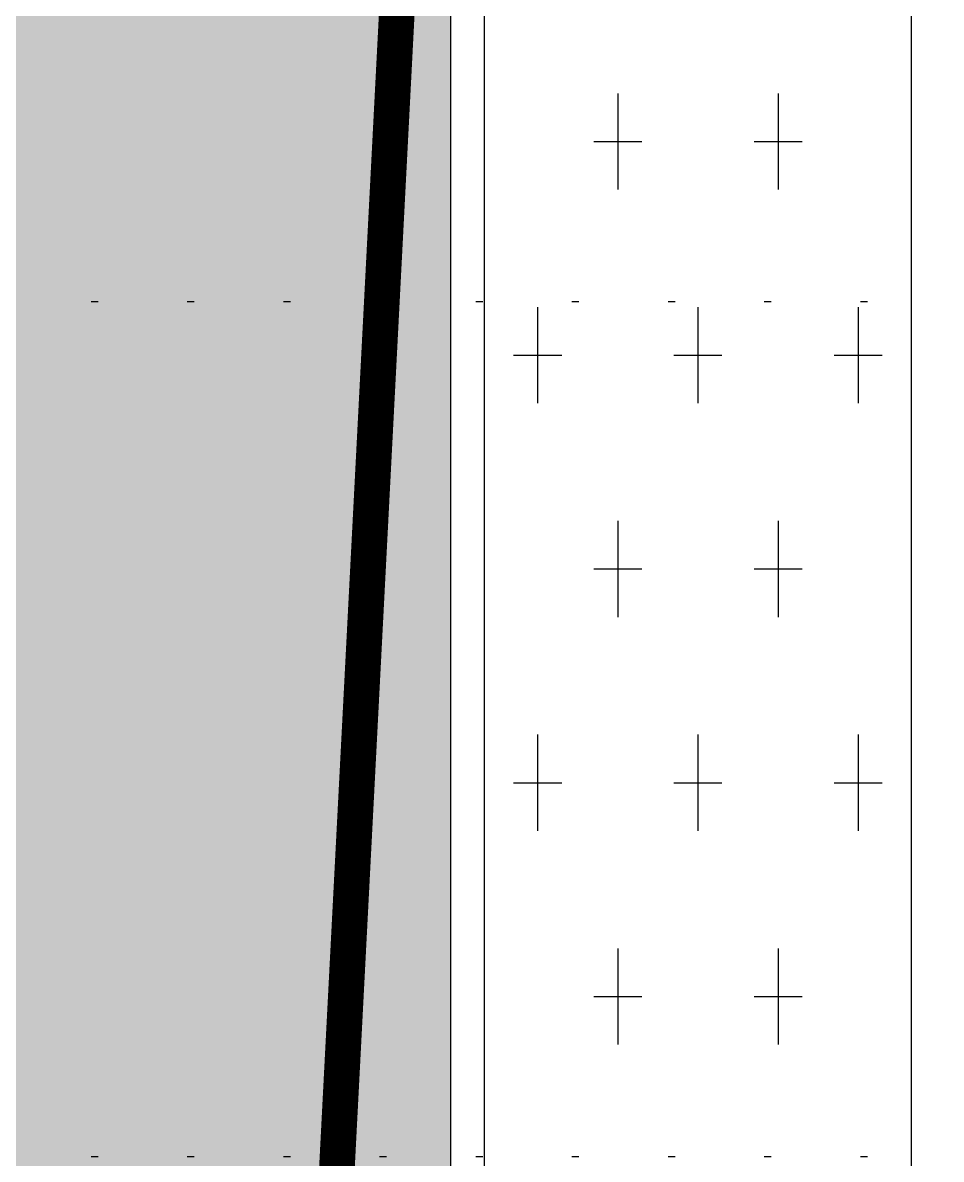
# Model space of a CAD drawing. Header units: millimetres. Extents: x -1499 to 6658, y -12483 to -6008.
# Drawn here: x 1782.15 to 1795.04, y -11009.1 to -10993.15 of the extents above; entities that cross this region are included whole.
import ezdxf

# ---------------------------------------------------------------- set-up
doc = ezdxf.new("R2010")
doc.units = ezdxf.units.MM
for name, pattern in [('A-DOTLN01H', [0.125, 0, -0.125]), ('CONT', [2, 1, 1]), ('HIDDEN', [0.375, 0.25, -0.125])]:
    doc.linetypes.add(name, pattern=pattern)
for name, color, linetype in [('CC-RFIL', 4, 'CONT'), ('CR-GRID', 56, 'A-DOTLN01H'), ('CS-CONC-MAJR', 4, 'Continuous'), ('Layer', 7, 'Continuous')]:
    doc.layers.add(name, color=color, linetype=linetype)

# ---------------------------------------------------------------- blocks, each defined once
blk = doc.blocks.new('TB-10')
at = {"layer": 'Layer'}
for points in [[(-1, -6), (-1, -15), (1, -15), (1, -6), (-1, -6)], [(-0.375, -7.2625), (-0.375, -7.4875)], [(0.375, -7.2625), (0.375, -7.4875)], [(-0.4875, -7.375), (-0.2625, -7.375)], [(0.2625, -7.375), (0.4875, -7.375)], [(-0.75, -7.7625), (-0.75, -7.9875)], [(0, -7.7625), (0, -7.9875)], [(0.75, -7.7625), (0.75, -7.9875)], [(-0.8625, -7.875), (-0.6375, -7.875)], [(-0.1125, -7.875), (0.1125, -7.875)], [(0.6375, -7.875), (0.8625, -7.875)], [(-0.375, -8.2625), (-0.375, -8.4875)], [(0.375, -8.2625), (0.375, -8.4875)], [(-0.4875, -8.375), (-0.2625, -8.375)], [(0.2625, -8.375), (0.4875, -8.375)], [(-0.75, -8.7625), (-0.75, -8.9875)], [(0, -8.7625), (0, -8.9875)], [(0.75, -8.7625), (0.75, -8.9875)], [(-0.8625, -8.875), (-0.6375, -8.875)], [(-0.1125, -8.875), (0.1125, -8.875)], [(0.6375, -8.875), (0.8625, -8.875)], [(-0.375, -9.2625), (-0.375, -9.4875)], [(0.375, -9.2625), (0.375, -9.4875)], [(-0.4875, -9.375), (-0.2625, -9.375)], [(0.2625, -9.375), (0.4875, -9.375)]]:
    blk.add_lwpolyline(points, dxfattribs=at)

msp = doc.modelspace()

# ---------------------------------------------------------------- hatches: boundary and pattern name
at = {"linetype": 'Continuous'}
h = msp.add_hatch(color=254, dxfattribs=at)
h.dxf.hatch_style = 1
h.paths.add_polyline_path([(1771.157, -11024.603), (1771.157, -11010.296), (1775.109, -10973.562), (1775.236, -10971.93), (1775.369, -10971.64), (1778.275, -10980.359), (1788.157, -10980.359), (1788.157, -11025.203), (1771.057, -11025.203), (1771.057, -11024.603)])

# ---------------------------------------------------------------- linework, layer by layer
at = {"layer": 'CC-RFIL', "color": 7, "linetype": 'HIDDEN', "ltscale": 1000, "const_width": 0.5, "flags": 128}
msp.add_lwpolyline([(1788.764, -10966.702), (1785.73, -11025.203)], dxfattribs=at)
at = {"layer": 'CR-GRID', "linetype": 'A-DOTLN01H', "ltscale": 10}
for p, q in [((1436.157, -10997.058), (6636.157, -10997.058)), ((1436.157, -11009.058), (6636.157, -11009.058))]:
    msp.add_line(p, q, dxfattribs=at)
at = {"layer": 'CS-CONC-MAJR'}
msp.add_line((1788.157, -11025.203), (1788.157, -10980.359), dxfattribs=at)

# ---------------------------------------------------------------- block references
at = {"xscale": 3, "yscale": 6, "zscale": 3}
msp.add_blockref('TB-10', (1791.627, -10950.563), dxfattribs=at)

doc.saveas('drawing.dxf')
